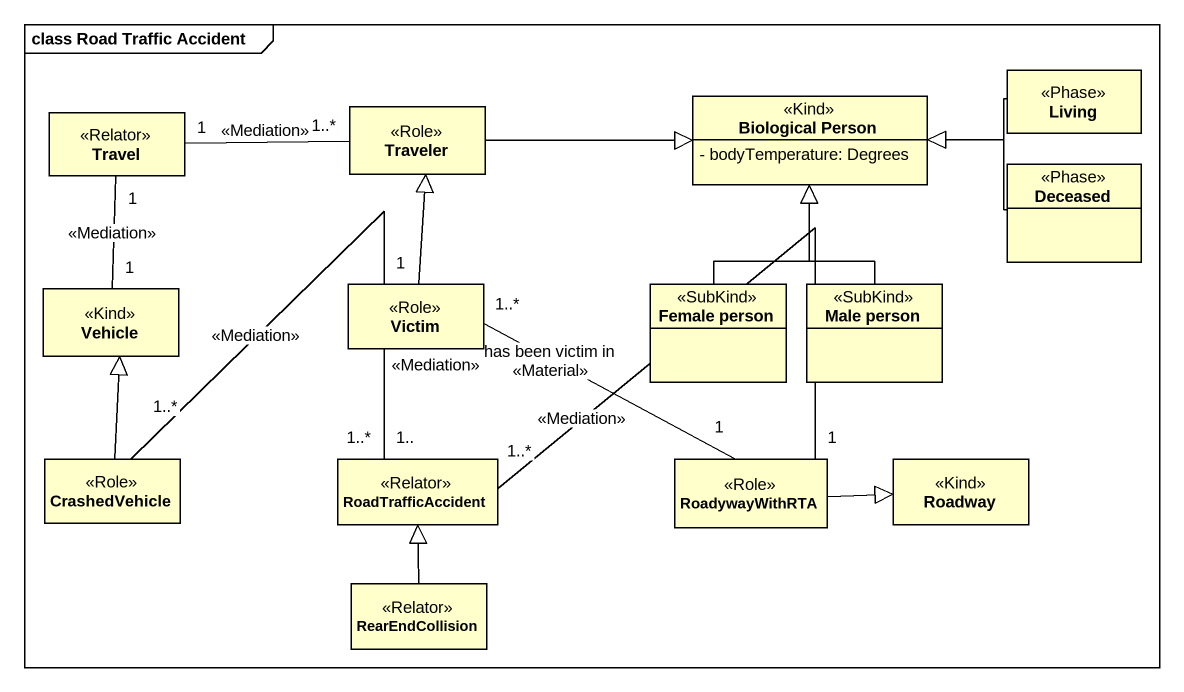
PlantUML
@startuml
mainframe class Road Traffic Accident
hide circle
hide empty members
skinparam classAttributeIconSize 0
class Travel <<Relator>>
class Traveler <<Role>>
class "Biological Person" as Biological_Person <<Kind>> {
  - bodyTemperature: Degrees
}
class Living <<Phase>>
class Deceased <<Phase>>
class Vehicle <<Kind>>
class Victim <<Role>>
class "Female person" as Female_person <<SubKind>>
class "Male person" as Male_person <<SubKind>>
class CrashedVehicle <<Role>>
class RoadTrafficAccident <<Relator>>
class RoadywayWithRTA <<Role>>
class Roadway <<Kind>>
class RearEndCollision <<Relator>>
Travel "1" -right- "1..*" Traveler : <<Mediation>>
Travel "1" -- "1" Vehicle : <<Mediation>>
Traveler -right-|> Biological_Person
Living -left-|> Biological_Person
Deceased -left-|> Biological_Person
Victim -up-|> Traveler
Victim "1..*" -right- "1" RoadywayWithRTA : has been victim in\n<<Material>>
Female_person -up-|> Biological_Person
Male_person -up-|> Biological_Person
CrashedVehicle -up-|> Vehicle
RoadTrafficAccident "1..*" -up- "1" Victim : <<Mediation>>
RoadTrafficAccident "1.." -left- "1..*" CrashedVehicle : <<Mediation>>
RoadTrafficAccident "1..*" -right- "1" RoadywayWithRTA : <<Mediation>>
RoadywayWithRTA -right-|> Roadway
RearEndCollision -up-|> RoadTrafficAccident
@enduml
